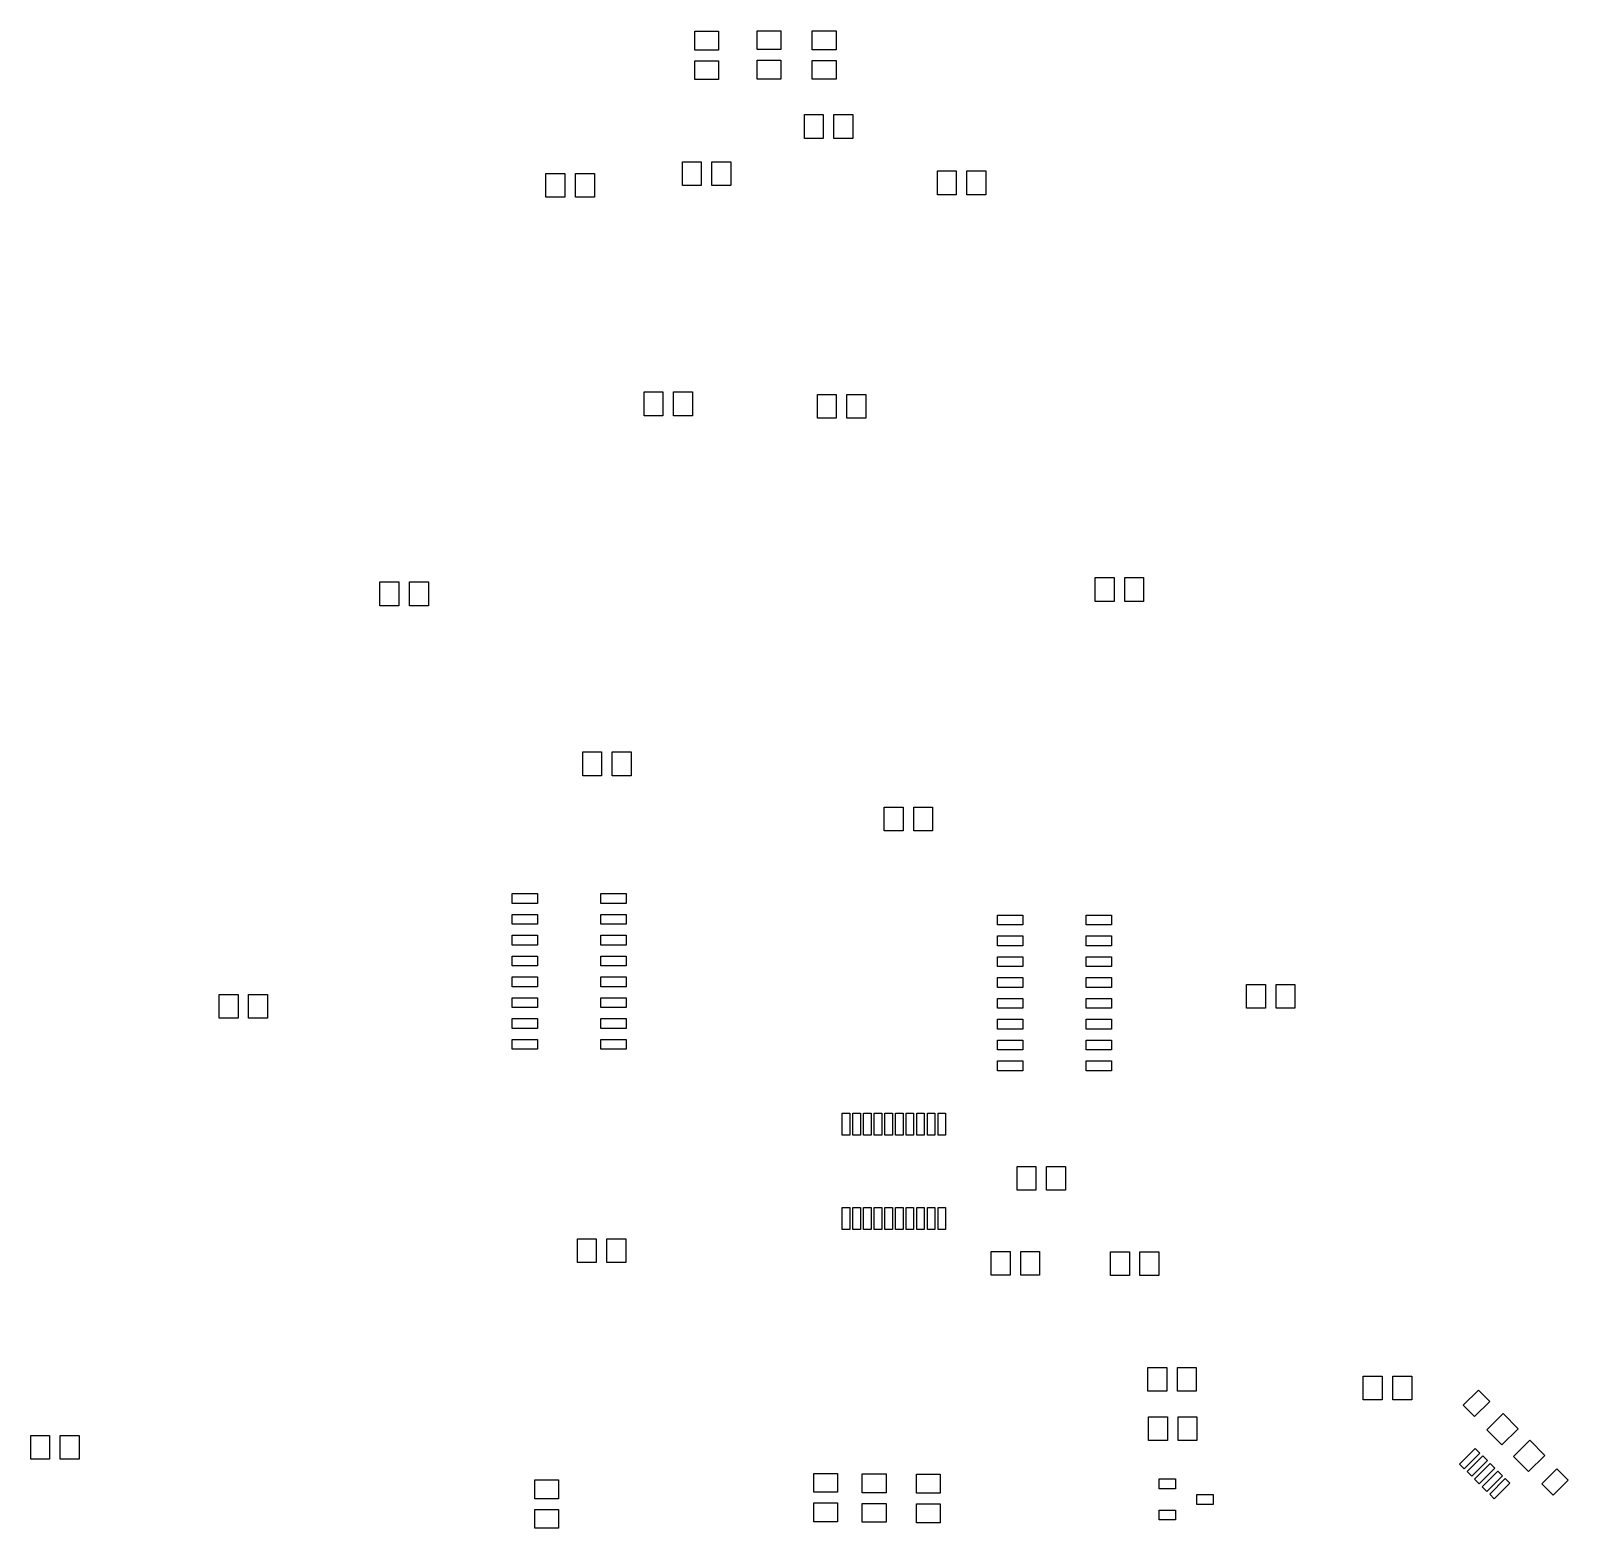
# Model space of a CAD drawing. Extents: x 105.1 to 198.8, y -147.9 to -56.6.
import ezdxf

# ---------------------------------------------------------------- set-up
doc = ezdxf.new("R2010")
doc.units = 0
doc.header["$MEASUREMENT"] = 0
doc.layers.add('BLACK', color=7, linetype='CONTINUOUS')

msp = doc.modelspace()

# ---------------------------------------------------------------- linework, layer by layer
at = {"layer": 'Black'}
for p, q in [((145.579, -57.7902), (145.579, -56.6402)), ((145.579, -56.6402), (147.029, -56.6402)), ((147.029, -56.6402), (147.029, -57.7902)), ((149.389, -57.7648), (149.389, -56.6148)), ((149.389, -56.6148), (150.839, -56.6148)), ((150.839, -56.6148), (150.839, -57.7648)), ((152.747, -57.775), (152.747, -56.625)), ((152.747, -56.625), (154.197, -56.625)), ((154.197, -56.625), (154.197, -57.775)), ((147.029, -57.7902), (145.579, -57.7902)), ((150.839, -57.7648), (149.389, -57.7648)), ((154.197, -57.775), (152.747, -57.775)), ((145.579, -59.5902), (145.579, -58.4402)), ((145.579, -58.4402), (147.029, -58.4402)), ((147.029, -58.4402), (147.029, -59.5902)), ((149.389, -59.5648), (149.389, -58.4148)), ((149.389, -58.4148), (150.839, -58.4148)), ((150.839, -58.4148), (150.839, -59.5648)), ((152.747, -59.575), (152.747, -58.425)), ((152.747, -58.425), (154.197, -58.425)), ((154.197, -58.425), (154.197, -59.575)), ((147.029, -59.5902), (145.579, -59.5902)), ((150.839, -59.5648), (149.389, -59.5648)), ((154.197, -59.575), (152.747, -59.575)), ((152.266, -63.1785), (152.266, -61.7285)), ((152.266, -61.7285), (153.416, -61.7285)), ((153.416, -61.7285), (153.416, -63.1785)), ((154.066, -63.1785), (154.066, -61.7285)), ((154.066, -61.7285), (155.216, -61.7285)), ((155.216, -61.7285), (155.216, -63.1785)), ((153.416, -63.1785), (152.266, -63.1785)), ((155.216, -63.1785), (154.066, -63.1785)), ((144.829, -66.0538), (144.829, -64.6038)), ((144.829, -64.6038), (145.979, -64.6038)), ((145.979, -64.6038), (145.979, -66.0538)), ((146.629, -66.0538), (146.629, -64.6038)), ((146.629, -64.6038), (147.779, -64.6038)), ((147.779, -64.6038), (147.779, -66.0538)), ((136.511, -66.765), (136.511, -65.315)), ((136.511, -65.315), (137.66, -65.315)), ((137.66, -65.315), (137.66, -66.765)), ((138.31, -66.765), (138.31, -65.315)), ((138.31, -65.315), (139.46, -65.315)), ((139.46, -65.315), (139.46, -66.765)), ((160.374, -66.6075), (160.374, -65.1575)), ((160.374, -65.1575), (161.524, -65.1575)), ((161.524, -65.1575), (161.524, -66.6075)), ((162.174, -66.6075), (162.174, -65.1575)), ((162.174, -65.1575), (163.324, -65.1575)), ((163.324, -65.1575), (163.324, -66.6075)), ((145.979, -66.0538), (144.829, -66.0538)), ((147.779, -66.0538), (146.629, -66.0538)), ((137.66, -66.765), (136.511, -66.765)), ((139.46, -66.765), (138.31, -66.765)), ((161.524, -66.6075), (160.374, -66.6075)), ((163.324, -66.6075), (162.174, -66.6075)), ((142.492, -80.0746), (142.492, -78.6246)), ((142.492, -78.6246), (143.642, -78.6246)), ((143.642, -78.6246), (143.642, -80.0746)), ((144.292, -80.0746), (144.292, -78.6246)), ((144.292, -78.6246), (145.442, -78.6246)), ((145.442, -78.6246), (145.442, -80.0746)), ((153.059, -80.227), (153.059, -78.777)), ((153.059, -78.777), (154.209, -78.777)), ((154.209, -78.777), (154.209, -80.227)), ((154.859, -80.227), (154.859, -78.777)), ((154.859, -78.777), (156.009, -78.777)), ((156.009, -78.777), (156.009, -80.227)), ((143.642, -80.0746), (142.492, -80.0746)), ((145.442, -80.0746), (144.292, -80.0746)), ((154.209, -80.227), (153.059, -80.227)), ((156.009, -80.227), (154.859, -80.227)), ((170, -91.3928), (170, -89.9428)), ((170, -89.9428), (171.15, -89.9428)), ((171.15, -89.9428), (171.15, -91.3928)), ((171.8, -91.3928), (171.8, -89.9428)), ((171.8, -89.9428), (172.95, -89.9428)), ((172.95, -89.9428), (172.95, -91.3928)), ((126.389, -91.657), (126.389, -90.207)), ((126.389, -90.207), (127.539, -90.207)), ((127.539, -90.207), (127.539, -91.657)), ((128.189, -91.657), (128.189, -90.207)), ((128.189, -90.207), (129.339, -90.207)), ((129.339, -90.207), (129.339, -91.657)), ((127.539, -91.657), (126.389, -91.657)), ((129.339, -91.657), (128.189, -91.657)), ((171.15, -91.3928), (170, -91.3928)), ((172.95, -91.3928), (171.8, -91.3928)), ((138.753, -102.02), (138.753, -100.57)), ((138.753, -100.57), (139.903, -100.57)), ((139.903, -100.57), (139.903, -102.02)), ((140.553, -102.02), (140.553, -100.57)), ((140.553, -100.57), (141.703, -100.57)), ((141.703, -100.57), (141.703, -102.02)), ((139.903, -102.02), (138.753, -102.02)), ((141.703, -102.02), (140.553, -102.02)), ((157.135, -105.386), (157.135, -103.936)), ((157.135, -103.936), (158.285, -103.936)), ((158.285, -103.936), (158.285, -105.386)), ((158.935, -105.386), (158.935, -103.936)), ((158.935, -103.936), (160.085, -103.936)), ((160.085, -103.936), (160.085, -105.386)), ((158.285, -105.386), (157.135, -105.386)), ((160.085, -105.386), (158.935, -105.386)), ((134.447, -109.799), (134.447, -109.199)), ((134.447, -109.199), (135.997, -109.199)), ((135.997, -109.199), (135.997, -109.799)), ((139.847, -109.799), (139.847, -109.199)), ((139.847, -109.199), (141.397, -109.199)), ((141.397, -109.199), (141.397, -109.799)), ((135.997, -109.799), (134.447, -109.799)), ((134.447, -111.069), (134.447, -110.469)), ((134.447, -110.469), (135.997, -110.469)), ((135.997, -110.469), (135.997, -111.069)), ((141.397, -109.799), (139.847, -109.799)), ((139.847, -111.069), (139.847, -110.469)), ((139.847, -110.469), (141.397, -110.469)), ((141.397, -110.469), (141.397, -111.069)), ((164.043, -111.11), (164.043, -110.51)), ((164.043, -110.51), (165.593, -110.51)), ((165.593, -110.51), (165.593, -111.11)), ((169.443, -111.11), (169.443, -110.51)), ((169.443, -110.51), (170.993, -110.51)), ((170.993, -110.51), (170.993, -111.11)), ((135.997, -111.069), (134.447, -111.069)), ((141.397, -111.069), (139.847, -111.069)), ((165.593, -111.11), (164.043, -111.11)), ((170.993, -111.11), (169.443, -111.11)), ((134.447, -112.339), (134.447, -111.739)), ((134.447, -111.739), (135.997, -111.739)), ((135.997, -112.339), (134.447, -112.339)), ((135.997, -111.739), (135.997, -112.339)), ((139.847, -112.339), (139.847, -111.739)), ((139.847, -111.739), (141.397, -111.739)), ((141.397, -112.339), (139.847, -112.339)), ((141.397, -111.739), (141.397, -112.339)), ((164.043, -112.38), (164.043, -111.78)), ((164.043, -111.78), (165.593, -111.78)), ((165.593, -112.38), (164.043, -112.38)), ((165.593, -111.78), (165.593, -112.38)), ((169.443, -112.38), (169.443, -111.78)), ((169.443, -111.78), (170.993, -111.78)), ((170.993, -112.38), (169.443, -112.38)), ((170.993, -111.78), (170.993, -112.38)), ((134.447, -113.609), (134.447, -113.009)), ((134.447, -113.009), (135.997, -113.009)), ((135.997, -113.009), (135.997, -113.609)), ((139.847, -113.609), (139.847, -113.009)), ((139.847, -113.009), (141.397, -113.009)), ((141.397, -113.009), (141.397, -113.609)), ((164.043, -113.65), (164.043, -113.05)), ((164.043, -113.05), (165.593, -113.05)), ((165.593, -113.05), (165.593, -113.65)), ((169.443, -113.65), (169.443, -113.05)), ((169.443, -113.05), (170.993, -113.05)), ((170.993, -113.05), (170.993, -113.65)), ((135.997, -113.609), (134.447, -113.609)), ((134.447, -114.879), (134.447, -114.279)), ((134.447, -114.279), (135.997, -114.279)), ((135.997, -114.279), (135.997, -114.879)), ((141.397, -113.609), (139.847, -113.609)), ((139.847, -114.879), (139.847, -114.279)), ((139.847, -114.279), (141.397, -114.279)), ((141.397, -114.279), (141.397, -114.879)), ((165.593, -113.65), (164.043, -113.65)), ((164.043, -114.92), (164.043, -114.32)), ((164.043, -114.32), (165.593, -114.32)), ((165.593, -114.32), (165.593, -114.92)), ((170.993, -113.65), (169.443, -113.65)), ((169.443, -114.92), (169.443, -114.32)), ((169.443, -114.32), (170.993, -114.32)), ((170.993, -114.32), (170.993, -114.92)), ((135.997, -114.879), (134.447, -114.879)), ((141.397, -114.879), (139.847, -114.879)), ((165.593, -114.92), (164.043, -114.92)), ((170.993, -114.92), (169.443, -114.92)), ((179.221, -116.193), (179.221, -114.743)), ((179.221, -114.743), (180.371, -114.743)), ((180.371, -114.743), (180.371, -116.193)), ((181.021, -116.193), (181.021, -114.743)), ((181.021, -114.743), (182.171, -114.743)), ((182.171, -114.743), (182.171, -116.193)), ((116.584, -116.803), (116.584, -115.353)), ((116.584, -115.353), (117.734, -115.353)), ((117.734, -115.353), (117.734, -116.803)), ((118.384, -116.803), (118.384, -115.353)), ((118.384, -115.353), (119.534, -115.353)), ((119.534, -115.353), (119.534, -116.803)), ((134.447, -116.149), (134.447, -115.549)), ((134.447, -115.549), (135.997, -115.549)), ((135.997, -116.149), (134.447, -116.149)), ((135.997, -115.549), (135.997, -116.149)), ((139.847, -116.149), (139.847, -115.549)), ((139.847, -115.549), (141.397, -115.549)), ((141.397, -116.149), (139.847, -116.149)), ((141.397, -115.549), (141.397, -116.149)), ((164.043, -116.19), (164.043, -115.59)), ((164.043, -115.59), (165.593, -115.59)), ((165.593, -116.19), (164.043, -116.19)), ((165.593, -115.59), (165.593, -116.19)), ((169.443, -116.19), (169.443, -115.59)), ((169.443, -115.59), (170.993, -115.59)), ((170.993, -116.19), (169.443, -116.19)), ((170.993, -115.59), (170.993, -116.19)), ((180.371, -116.193), (179.221, -116.193)), ((182.171, -116.193), (181.021, -116.193)), ((117.734, -116.803), (116.584, -116.803)), ((119.534, -116.803), (118.384, -116.803)), ((134.447, -117.419), (134.447, -116.819)), ((134.447, -116.819), (135.997, -116.819)), ((135.997, -116.819), (135.997, -117.419)), ((139.847, -117.419), (139.847, -116.819)), ((139.847, -116.819), (141.397, -116.819)), ((141.397, -116.819), (141.397, -117.419)), ((164.043, -117.46), (164.043, -116.86)), ((164.043, -116.86), (165.593, -116.86)), ((165.593, -116.86), (165.593, -117.46)), ((169.443, -117.46), (169.443, -116.86)), ((169.443, -116.86), (170.993, -116.86)), ((170.993, -116.86), (170.993, -117.46)), ((135.997, -117.419), (134.447, -117.419)), ((134.447, -118.689), (134.447, -118.089)), ((134.447, -118.089), (135.997, -118.089)), ((135.997, -118.089), (135.997, -118.689)), ((141.397, -117.419), (139.847, -117.419)), ((139.847, -118.689), (139.847, -118.089)), ((139.847, -118.089), (141.397, -118.089)), ((141.397, -118.089), (141.397, -118.689)), ((165.593, -117.46), (164.043, -117.46)), ((170.993, -117.46), (169.443, -117.46)), ((135.997, -118.689), (134.447, -118.689)), ((141.397, -118.689), (139.847, -118.689)), ((164.043, -118.73), (164.043, -118.13)), ((164.043, -118.13), (165.593, -118.13)), ((165.593, -118.73), (164.043, -118.73)), ((165.593, -118.13), (165.593, -118.73)), ((169.443, -118.73), (169.443, -118.13)), ((169.443, -118.13), (170.993, -118.13)), ((170.993, -118.73), (169.443, -118.73)), ((170.993, -118.13), (170.993, -118.73)), ((164.043, -120), (164.043, -119.4)), ((164.043, -119.4), (165.593, -119.4)), ((165.593, -119.4), (165.593, -120)), ((169.443, -120), (169.443, -119.4)), ((169.443, -119.4), (170.993, -119.4)), ((170.993, -119.4), (170.993, -120)), ((165.593, -120), (164.043, -120)), ((170.993, -120), (169.443, -120)), ((154.578, -123.934), (154.578, -122.584)), ((154.578, -122.584), (155.028, -122.584)), ((155.028, -122.584), (155.028, -123.934)), ((155.228, -123.934), (155.228, -122.584)), ((155.228, -122.584), (155.678, -122.584)), ((155.678, -122.584), (155.678, -123.934)), ((155.878, -123.934), (155.878, -122.584)), ((155.878, -122.584), (156.328, -122.584)), ((156.328, -122.584), (156.328, -123.934)), ((156.528, -123.934), (156.528, -122.584)), ((156.528, -122.584), (156.978, -122.584)), ((156.978, -122.584), (156.978, -123.934)), ((157.178, -123.934), (157.178, -122.584)), ((157.178, -122.584), (157.628, -122.584)), ((157.628, -122.584), (157.628, -123.934)), ((157.828, -123.934), (157.828, -122.584)), ((157.828, -122.584), (158.278, -122.584)), ((158.278, -122.584), (158.278, -123.934)), ((158.478, -123.934), (158.478, -122.584)), ((158.478, -122.584), (158.928, -122.584)), ((158.928, -122.584), (158.928, -123.934)), ((159.128, -123.934), (159.128, -122.584)), ((159.128, -122.584), (159.578, -122.584)), ((159.578, -122.584), (159.578, -123.934)), ((159.778, -123.934), (159.778, -122.584)), ((159.778, -122.584), (160.228, -122.584)), ((160.228, -122.584), (160.228, -123.934)), ((160.428, -123.934), (160.428, -122.584)), ((160.428, -122.584), (160.878, -122.584)), ((160.878, -122.584), (160.878, -123.934)), ((155.028, -123.934), (154.578, -123.934)), ((155.678, -123.934), (155.228, -123.934)), ((156.328, -123.934), (155.878, -123.934)), ((156.978, -123.934), (156.528, -123.934)), ((157.628, -123.934), (157.178, -123.934)), ((158.278, -123.934), (157.828, -123.934)), ((158.928, -123.934), (158.478, -123.934)), ((159.578, -123.934), (159.128, -123.934)), ((160.228, -123.934), (159.778, -123.934)), ((160.878, -123.934), (160.428, -123.934)), ((165.23, -127.278), (165.23, -125.828)), ((165.23, -125.828), (166.38, -125.828)), ((166.38, -125.828), (166.38, -127.278)), ((167.03, -127.278), (167.03, -125.828)), ((167.03, -125.828), (168.18, -125.828)), ((168.18, -125.828), (168.18, -127.278)), ((166.38, -127.278), (165.23, -127.278)), ((168.18, -127.278), (167.03, -127.278)), ((154.578, -129.684), (154.578, -128.334)), ((154.578, -128.334), (155.028, -128.334)), ((155.028, -128.334), (155.028, -129.684)), ((155.228, -129.684), (155.228, -128.334)), ((155.228, -128.334), (155.678, -128.334)), ((155.678, -128.334), (155.678, -129.684)), ((155.878, -129.684), (155.878, -128.334)), ((155.878, -128.334), (156.328, -128.334)), ((156.328, -128.334), (156.328, -129.684)), ((156.528, -129.684), (156.528, -128.334)), ((156.528, -128.334), (156.978, -128.334)), ((156.978, -128.334), (156.978, -129.684)), ((157.178, -129.684), (157.178, -128.334)), ((157.178, -128.334), (157.628, -128.334)), ((157.628, -128.334), (157.628, -129.684)), ((157.828, -129.684), (157.828, -128.334)), ((157.828, -128.334), (158.278, -128.334)), ((158.278, -128.334), (158.278, -129.684)), ((158.478, -129.684), (158.478, -128.334)), ((158.478, -128.334), (158.928, -128.334)), ((158.928, -128.334), (158.928, -129.684)), ((159.128, -129.684), (159.128, -128.334)), ((159.128, -128.334), (159.578, -128.334)), ((159.578, -128.334), (159.578, -129.684)), ((159.778, -129.684), (159.778, -128.334)), ((159.778, -128.334), (160.228, -128.334)), ((160.228, -128.334), (160.228, -129.684)), ((160.428, -129.684), (160.428, -128.334)), ((160.428, -128.334), (160.878, -128.334)), ((160.878, -128.334), (160.878, -129.684)), ((138.428, -131.687), (138.428, -130.237)), ((138.428, -130.237), (139.578, -130.237)), ((139.578, -130.237), (139.578, -131.687)), ((140.228, -131.687), (140.228, -130.237)), ((140.228, -130.237), (141.378, -130.237)), ((141.378, -130.237), (141.378, -131.687)), ((155.028, -129.684), (154.578, -129.684)), ((155.678, -129.684), (155.228, -129.684)), ((156.328, -129.684), (155.878, -129.684)), ((156.978, -129.684), (156.528, -129.684)), ((157.628, -129.684), (157.178, -129.684)), ((158.278, -129.684), (157.828, -129.684)), ((158.928, -129.684), (158.478, -129.684)), ((159.578, -129.684), (159.128, -129.684)), ((160.228, -129.684), (159.778, -129.684)), ((160.878, -129.684), (160.428, -129.684)), ((163.653, -132.459), (163.653, -131.009)), ((163.653, -131.009), (164.803, -131.009)), ((164.803, -131.009), (164.803, -132.459)), ((165.453, -132.459), (165.453, -131.009)), ((165.453, -131.009), (166.603, -131.009)), ((166.603, -131.009), (166.603, -132.459)), ((170.927, -132.475), (170.927, -131.025)), ((170.927, -131.025), (172.077, -131.025)), ((172.077, -131.025), (172.077, -132.475)), ((172.727, -132.475), (172.727, -131.025)), ((172.727, -131.025), (173.877, -131.025)), ((173.877, -131.025), (173.877, -132.475)), ((139.578, -131.687), (138.428, -131.687)), ((141.378, -131.687), (140.228, -131.687)), ((164.803, -132.459), (163.653, -132.459)), ((166.603, -132.459), (165.453, -132.459)), ((172.077, -132.475), (170.927, -132.475)), ((173.877, -132.475), (172.727, -132.475)), ((173.206, -139.531), (173.206, -138.081)), ((173.206, -138.081), (174.356, -138.081)), ((174.356, -138.081), (174.356, -139.531)), ((175.006, -139.531), (175.006, -138.081)), ((175.006, -138.081), (176.156, -138.081)), ((176.156, -138.081), (176.156, -139.531)), ((186.343, -140.059), (186.343, -138.609)), ((186.343, -138.609), (187.493, -138.609)), ((187.493, -138.609), (187.493, -140.059)), ((188.143, -140.059), (188.143, -138.609)), ((188.143, -138.609), (189.293, -138.609)), ((189.293, -138.609), (189.293, -140.059)), ((174.356, -139.531), (173.206, -139.531)), ((176.156, -139.531), (175.006, -139.531)), ((192.438, -140.384), (193.357, -139.464)), ((193.357, -139.464), (194.047, -140.154)), ((187.493, -140.059), (186.343, -140.059)), ((189.293, -140.059), (188.143, -140.059)), ((193.127, -141.073), (192.438, -140.384)), ((194.047, -140.154), (193.127, -141.073)), ((173.252, -142.533), (173.252, -141.083)), ((173.252, -141.083), (174.402, -141.083)), ((174.402, -141.083), (174.402, -142.533)), ((175.052, -142.533), (175.052, -141.083)), ((175.052, -141.083), (176.202, -141.083)), ((176.202, -141.083), (176.202, -142.533)), ((193.87, -141.886), (194.86, -140.896)), ((194.86, -140.896), (195.779, -141.815)), ((105.098, -143.676), (105.098, -142.226)), ((105.098, -142.226), (106.248, -142.226)), ((106.248, -142.226), (106.248, -143.676)), ((106.898, -143.676), (106.898, -142.226)), ((106.898, -142.226), (108.048, -142.226)), ((108.048, -142.226), (108.048, -143.676)), ((194.789, -142.805), (193.87, -141.886)), ((195.779, -141.815), (194.789, -142.805)), ((174.402, -142.533), (173.252, -142.533)), ((176.202, -142.533), (175.052, -142.533)), ((192.208, -143.972), (193.163, -143.018)), ((193.446, -143.3), (192.491, -144.255)), ((193.163, -143.018), (193.446, -143.3)), ((195.496, -143.513), (196.486, -142.523)), ((196.486, -142.523), (197.405, -143.442)), ((106.248, -143.676), (105.098, -143.676)), ((108.048, -143.676), (106.898, -143.676)), ((192.491, -144.255), (192.208, -143.972)), ((192.668, -144.432), (193.622, -143.477)), ((193.905, -143.76), (192.951, -144.715)), ((193.127, -144.891), (194.082, -143.937)), ((194.365, -144.22), (193.41, -145.174)), ((193.622, -143.477), (193.905, -143.76)), ((194.082, -143.937), (194.365, -144.22)), ((196.415, -144.432), (195.496, -143.513)), ((197.405, -143.442), (196.415, -144.432)), ((197.229, -145.174), (198.148, -144.255)), ((198.148, -144.255), (198.837, -144.944)), ((135.825, -146.081), (135.825, -144.931)), ((135.825, -144.931), (137.275, -144.931)), ((137.275, -144.931), (137.275, -146.081)), ((152.833, -145.689), (152.833, -144.539)), ((152.833, -144.539), (154.283, -144.539)), ((154.283, -144.539), (154.283, -145.689)), ((155.795, -145.717), (155.795, -144.567)), ((155.795, -144.567), (157.245, -144.567)), ((157.245, -144.567), (157.245, -145.717)), ((159.092, -145.745), (159.092, -144.595)), ((159.092, -144.595), (160.542, -144.595)), ((160.542, -144.595), (160.542, -145.745)), ((173.897, -145.476), (173.897, -144.876)), ((173.897, -144.876), (174.897, -144.876)), ((174.897, -144.876), (174.897, -145.476)), ((192.951, -144.715), (192.668, -144.432)), ((193.41, -145.174), (193.127, -144.891)), ((193.587, -145.351), (194.542, -144.396)), ((194.824, -144.679), (193.87, -145.634)), ((194.047, -145.811), (195.001, -144.856)), ((195.284, -145.139), (194.329, -146.093)), ((194.542, -144.396), (194.824, -144.679)), ((195.001, -144.856), (195.284, -145.139)), ((197.918, -145.864), (197.229, -145.174)), ((198.837, -144.944), (197.918, -145.864)), ((137.275, -146.081), (135.825, -146.081)), ((154.283, -145.689), (152.833, -145.689)), ((157.245, -145.717), (155.795, -145.717)), ((160.542, -145.745), (159.092, -145.745)), ((174.897, -145.476), (173.897, -145.476)), ((176.197, -146.426), (176.197, -145.826)), ((176.197, -145.826), (177.197, -145.826)), ((177.197, -145.826), (177.197, -146.426)), ((193.87, -145.634), (193.587, -145.351)), ((194.329, -146.093), (194.047, -145.811)), ((135.825, -147.881), (135.825, -146.731)), ((135.825, -146.731), (137.275, -146.731)), ((137.275, -146.731), (137.275, -147.881)), ((152.833, -147.489), (152.833, -146.339)), ((152.833, -146.339), (154.283, -146.339)), ((154.283, -146.339), (154.283, -147.489)), ((155.795, -147.517), (155.795, -146.367)), ((155.795, -146.367), (157.245, -146.367)), ((157.245, -146.367), (157.245, -147.517)), ((159.092, -147.545), (159.092, -146.395)), ((159.092, -146.395), (160.542, -146.395)), ((160.542, -146.395), (160.542, -147.545)), ((173.897, -147.376), (173.897, -146.776)), ((173.897, -146.776), (174.897, -146.776)), ((174.897, -146.776), (174.897, -147.376)), ((177.197, -146.426), (176.197, -146.426)), ((137.275, -147.881), (135.825, -147.881)), ((154.283, -147.489), (152.833, -147.489)), ((157.245, -147.517), (155.795, -147.517)), ((160.542, -147.545), (159.092, -147.545)), ((174.897, -147.376), (173.897, -147.376))]:
    msp.add_line(p, q, dxfattribs=at)

doc.saveas('drawing.dxf')
